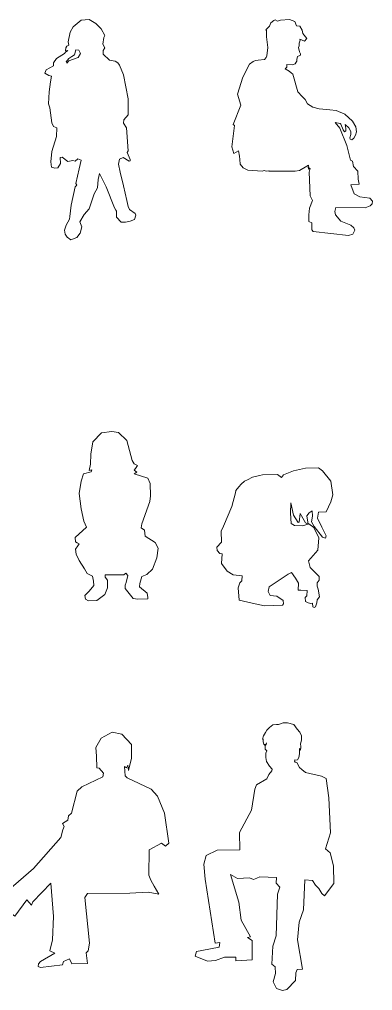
# Model space of a CAD drawing. Header units: millimetres. Extents: x -63086 to 83971, y -129912 to 13382.
# Drawn here: x -53259 to -51313, y -78522 to -73168 of the extents above; entities that cross this region are included whole.
import ezdxf

# ---------------------------------------------------------------- set-up
doc = ezdxf.new("R2010")
doc.units = ezdxf.units.MM
doc.layers.get('0').update_dxf_attribs({"lineweight": 0})
doc.layers.add('展開建具用', color=250, linetype='Continuous', lineweight=9)

# ---------------------------------------------------------------- blocks, each defined once
blk = doc.blocks.new('人物（CAD素材.com）be4be23d')
at = {"color": 0, "linetype": 'ByBlock', "lineweight": -2}
for points in [[(66.3, 904.8), (30.6, 938.7), (30.9, 959.4), (40, 973.2), (29.5, 993.3), (34.5, 1031.4), (40.7, 1041), (21.1, 1079), (-9.7, 1107), (-46, 1129.3), (-89.6, 1126.5), (-134.4, 1088.8), (-150.8, 1059.7), (-160.9, 1006.6), (-158, 987.5), (-168.4, 982.1), (-174.8, 973.9), (-177, 956.5), (-162.6, 958.9), (-177, 950.3), (-182.2, 943.1), (-226.5, 914.5), (-241.5, 890.9), (-242.8, 873.7), (-282.8, 852), (-289.6, 834.3), (-267.8, 820.9), (-253.1, 817.8), (-258.4, 786.9), (-266.9, 731), (-269.2, 664.3), (-263, 643.7), (-251.4, 560.2), (-241.8, 540.6), (-224.5, 533.3), (-226.1, 484.9), (-250.8, 402.8), (-257.3, 345.4), (-253.9, 315.8), (-234.1, 310.5), (-217.5, 312.7), (-204.3, 336.3), (-204.7, 369.9), (-194.3, 370.1), (-162.5, 347.2), (-135.8, 351.6), (-123.3, 348.7), (-108.3, 361.4), (-90.5, 354.6), (-100, 306), (-118.7, 225.9), (-113.9, 215.8), (-122.7, 207), (-144.3, 105.9), (-151.6, 44.3), (-153.9, 28.6), (-172.5, -4.6), (-180.8, -31), (-177.3, -53.1), (-167.5, -70.9), (-146.3, -84.3), (-113.7, -72.1), (-96.2, -47.3), (-86.2, -12.9), (-97.1, 14.9), (-72.4, 54.7), (-46.5, 86.1), (-18.2, 168.6), (0, 201.4), (4.1, 246.9), (11.8, 281.4), (48.7, 207.7), (94.7, 91.3), (101.1, 78.6), (105.8, 74), (104.7, 40.8), (130.6, 13.1), (154.3, 13.1), (180.9, 17.2), (204.8, 28.1), (210.9, 51.7), (207.2, 60), (177.1, 83.3), (169.7, 98.5), (162.1, 131.8), (143, 213.7), (124.5, 288.2), (115.7, 332.8), (122.1, 359.7), (141.5, 368.2), (174.8, 349.2), (179.6, 351.5), (179.5, 357.3), (162.8, 396.4), (169.1, 405.4), (159.8, 532.7), (144.3, 559.2), (145.7, 576.9), (168.9, 603.4), (169, 692.9), (143.4, 824.2), (121.4, 878.2), (111.6, 890.8), (97.4, 900.8)], [(-168.5, 889.9), (-157, 901.1), (-107, 921), (-93.5, 943.2), (-102.4, 960.7), (-119, 962.4), (-125.7, 934.6), (-141.8, 925.8), (-158, 914.7), (-172.2, 897)]]:
    blk.add_lwpolyline(points, close=True, dxfattribs=at)
blk = doc.blocks.new('人物（CAD素材.com）76c904e7')
at = {"color": 0, "linetype": 'ByBlock', "lineweight": -2}
blk.add_lwpolyline([(-89.5, 861.4), (-80.6, 872.1), (-80.6, 885.5), (-50.7, 884.2), (-34.4, 889.6), (-28.5, 899.4), (-24.9, 904.1), (-24.9, 913.9), (-22, 929.2), (-9.1, 935.2), (-4.9, 937.9), (-4.2, 944), (-10, 955.4), (-14.8, 979.3), (-11.7, 988.3), (-11.5, 1004.4), (-7.2, 1019.7), (-9, 1026.3), (17.3, 1014.4), (30, 1030.1), (8.2, 1057.3), (5.2, 1074.4), (-7.6, 1097.4), (-27.4, 1100), (-35.4, 1123.1), (-64.9, 1134.4), (-115.5, 1131.2), (-131.8, 1124.1), (-144.9, 1131.6), (-152.2, 1128), (-167.3, 1116.2), (-176.1, 1097), (-195.4, 1077.2), (-191.3, 1072.6), (-192.3, 1038), (-185.4, 979.6), (-189.5, 934.5), (-194.3, 924.2), (-203.1, 913.7), (-237, 909.8), (-252.1, 907.8), (-265.6, 901.7), (-285.4, 888.5), (-323.3, 815.8), (-351.8, 723.3), (-333.7, 662), (-376.2, 556), (-369, 549.8), (-382.1, 432), (-372.8, 395.3), (-346.4, 409.8), (-340.7, 381.1), (-339.7, 362.2), (-336.4, 336.9), (-320.9, 316), (-294.1, 303.9), (-215.4, 297.9), (-215.1, 297.7), (-204.7, 300.7), (-193.7, 297.7), (-179.7, 299.5), (-177, 297.5), (-34.3, 297.3), (-10.1, 300.9), (30.5, 325.8), (39.4, 331), (37.2, 316.1), (42, 322), (39.6, 309.2), (48.3, 313.7), (43.1, 292.5), (49.3, 162), (61.1, 135.7), (45.2, 94.5), (42.1, 57), (41.9, 20.9), (58.6, 12.6), (58.4, -26.3), (64.9, -34.3), (259.2, -55.9), (283.2, -49.6), (294.7, -28), (289, -15), (271.9, 1), (217.6, 22.5), (188.1, 57), (185.4, 75.1), (190.2, 98.1), (352, 96.7), (378.6, 106.8), (389.4, 117.7), (392.4, 133.1), (377.2, 150), (322.6, 157.2), (291.4, 173.5), (271.9, 221.9), (319.1, 225.8), (313.3, 254.4), (310.4, 297.1), (287.3, 323.7), (282.5, 353.1), (270.4, 357.8), (250, 439.8), (211.7, 535.2), (186.1, 566.8), (213.7, 561.6), (218.2, 557.1), (230.3, 525.3), (237.1, 514.9), (244.7, 519.4), (245, 532.5), (241.6, 555.1), (262, 536.1), (273.4, 517.3), (273.3, 499.6), (266.9, 481.8), (269.5, 474.2), (277.3, 471.4), (289.4, 479.5), (298.2, 495.5), (303.2, 515.3), (300.7, 543.2), (281.6, 572.9), (239.3, 612.9), (191.7, 632.5), (157.6, 636.5), (98.2, 640.7), (63.9, 650.9), (33.6, 669.6), (21.5, 692.2), (5.3, 709.3), (-19.5, 735.5), (-47, 832.1), (-55.9, 840.4), (-66.5, 849.1)], close=True, dxfattribs=at)
blk = doc.blocks.new('人物（CAD素材.com）26f6d133')
at = {"color": 0, "linetype": 'ByBlock', "lineweight": -2}
blk.add_lwpolyline([(327.8, 18.7), (323.9, 42.8), (281.1, 77.9), (283, 95.2), (293.6, 133.6), (322, 145.3), (352.1, 175.6), (376, 238.2), (384.7, 290.2), (367.3, 321.5), (312.3, 357.7), (308.4, 389.5), (290.1, 402.5), (294, 424.1), (337.7, 547.5), (341.6, 578.3), (340, 646.9), (326.9, 676.2), (251.3, 700.1), (265.7, 710.2), (251.2, 721.2), (258.8, 729.2), (270.6, 746), (252, 756.2), (241.3, 773.3), (211.2, 884.5), (164.9, 928.5), (127.9, 933.9), (72.4, 926.9), (23.8, 876.1), (13, 808.2), (11.5, 754.3), (3.1, 718.9), (17.6, 721.9), (15.2, 711.4), (-28.2, 700.7), (-40.8, 659.3), (-51.9, 592.7), (-39.5, 507.8), (-25.6, 440), (-11.7, 406), (-74.1, 349.5), (-71.9, 325.8), (-61.5, 320.9), (-51.8, 314.6), (-59.4, 303), (-72.1, 285.6), (-67.2, 257.8), (-50.9, 222.3), (-22.8, 176.9), (-7.9, 151.5), (21.6, 136.4), (27.6, 109.3), (29, 84.1), (3.9, 53.7), (-20.8, 29), (-16.5, 8.7), (0, 0), (46.5, 1.9), (90, 35.3), (104, 72), (104, 114.6), (92.4, 130.1), (92.4, 143.1), (105.5, 143.1), (195.5, 144.1), (206.6, 153.3), (217.2, 140.4), (208.1, 101.1), (202.3, 86.1), (202.8, 68.7), (245.8, 12.6), (272.4, 8.7), (326.2, 10.6)], close=True, dxfattribs=at)
blk = doc.blocks.new('人物（CAD素材.com）a4c40666')
at = {"color": 0, "linetype": 'ByBlock', "lineweight": -2}
blk.add_lwpolyline([(366.6, 381.1), (341.5, 427.6), (317.6, 477.5), (324.3, 511.5), (365.6, 513.1), (392.1, 567), (402.4, 606.2), (391.1, 681.1), (346.5, 739.6), (323.7, 755.3), (252.4, 753.7), (185.7, 738.8), (131.6, 716.1), (119.8, 701.2), (97.8, 718.6), (14.7, 716.9), (-2.4, 712.6), (-40.3, 702.9), (-67.6, 689.5), (-85, 681.2), (-102.3, 665.7), (-116, 649.8), (-132.1, 631.1), (-134.6, 618.3), (-154.7, 542.9), (-200.2, 432.9), (-211.8, 405.3), (-211.3, 344.9), (-235.8, 317), (-234.9, 300.3), (-220.1, 282.2), (-208, 281.5), (-211.1, 228.3), (-180.5, 186.5), (-146, 165.3), (-96.5, 159.9), (-99.6, 131.8), (-109.8, 121.4), (-118.5, 93.2), (-113.9, 26.2), (-25.5, 5.2), (25.5, -5.2), (125.2, -2.7), (131.1, 6.1), (129.1, 24.3), (93.3, 47.8), (57, 52.3), (47.1, 74.3), (52.5, 99.4), (155.7, 168.5), (175.3, 178.3), (197.4, 147.9), (212.6, 120), (211.6, 80.7), (227, 80.3), (261.2, 78.3), (259.5, 49.9), (250.9, 39.5), (252.4, 18.4), (266.8, 10.5), (281.4, 6.6), (289.7, 8.7), (292.2, -10.5), (299.4, -15.6), (307.9, -10.5), (314.7, 11), (315.6, 27.8), (328.5, 43.4), (322.6, 86.6), (316.2, 103.8), (315.7, 120.9), (328, 135.7), (328, 155.3), (278.2, 206.6), (269.4, 242.9), (320.4, 300.9), (325.1, 369.3), (298.4, 425.9), (270.8, 446.3), (237.8, 435.3), (192.2, 437.7), (172.5, 447.9), (168.6, 505.3), (171, 561.8), (185.5, 493.9), (210.7, 454.6), (217.1, 455.4), (222.9, 502.9), (251.9, 452.6), (267.4, 445.2), (259.2, 489.8), (272.2, 507.6), (288.8, 517.5), (290.6, 489.5), (285.4, 458.4), (300.5, 431.1), (346, 373.2), (362.6, 368)], close=True, dxfattribs=at)
blk = doc.blocks.new('人物（CAD素材.com）1d206d71')
at = {"color": 0, "linetype": 'ByBlock', "lineweight": -2}
blk.add_lwpolyline([(-21.6, 754.2), (-12.3, 737), (-19.7, 718.3), (-30.6, 676.6), (-181.8, 504.6), (-318.8, 386.5), (-413.3, 395.6), (-446.4, 403.3), (-482, 415.7), (-495.6, 397.1), (-328.3, 275), (-307.6, 280), (-306, 258.7), (-283.6, 242.4), (-217.9, 332.4), (-193, 302.8), (-185.7, 321.1), (-85.7, 424.6), (-70.5, 240), (-77.2, 111.5), (-91.9, 50.7), (-63.9, 38.5), (-142.6, -7.9), (-154.3, -20.1), (-154.7, -33.9), (-142.6, -40.6), (-20.7, -24.7), (-16.3, -7.9), (16.3, 7.9), (29.9, -20.2), (115.4, -17.7), (109.5, 41), (120.3, 50.7), (126.6, 94.1), (102.2, 345.5), (116.7, 368.4), (350.1, 369.1), (449.7, 374.5), (509.6, 363.4), (483.5, 408.9), (464.9, 440.4), (454.7, 469.3), (455.6, 608.9), (523.4, 646), (546.5, 628.2), (564.6, 646), (540.9, 809.9), (502.5, 903.5), (467.4, 941.9), (335.3, 1005.1), (323.3, 1015.8), (319.5, 1067.2), (331, 1060.8), (338.5, 1075.2), (342.2, 1046.6), (358.5, 1113.7), (359.2, 1189.9), (304.8, 1246.4), (251.8, 1256.3), (192.5, 1223.8), (162.8, 1173), (166.4, 1125), (168.3, 1060.2), (180.5, 1058), (203.8, 1031.1), (201, 1010.7), (84.5, 955.4), (58.8, 931.1), (28.5, 811.4), (10.8, 796.1), (7.2, 772.8)], close=True, dxfattribs=at)
blk = doc.blocks.new('人物（CAD素材.com）96d37fa4')
at = {"color": 0, "linetype": 'ByBlock', "lineweight": -2}
blk.add_lwpolyline([(114, 1199.5), (95.2, 1216.5), (80.8, 1226.4), (66.7, 1254.1), (57.1, 1255.9), (54.3, 1261.7), (56.1, 1268.3), (59.9, 1267.3), (70.6, 1269.2), (78, 1281.5), (81.6, 1302.3), (81.2, 1319.4), (81.6, 1330.8), (86.8, 1323.1), (88.6, 1336.3), (89.6, 1345), (87.5, 1356), (93.1, 1380.1), (93, 1401.6), (83.8, 1422.3), (68.2, 1438.8), (49.7, 1463.2), (15.9, 1472.2), (-7.9, 1473.5), (-34.2, 1463.6), (-45.1, 1464.2), (-65.1, 1461.6), (-84, 1447.2), (-98.6, 1432.1), (-106, 1419), (-117.4, 1401.1), (-122.6, 1382.1), (-118.7, 1382.3), (-118.1, 1369.1), (-114.6, 1356.2), (-107.9, 1348.2), (-109.2, 1354.1), (-104.8, 1356.2), (-100.5, 1362.3), (-101.5, 1354.2), (-107.9, 1348.2), (-108.1, 1339.5), (-106.9, 1328), (-98, 1319.2), (-103.8, 1305.6), (-104.3, 1281.6), (-99.6, 1259.4), (-84.5, 1234.9), (-69.5, 1217.2), (-70.4, 1208.4), (-87.1, 1188), (-98.3, 1165.2), (-155.4, 1130.4), (-164.9, 1107.2), (-182.5, 991.5), (-249.2, 868.2), (-246.6, 773.7), (-372.6, 770.2), (-432.3, 742.5), (-444.9, 694.2), (-438.6, 611.4), (-383.2, 257.8), (-357.4, 262), (-361.6, 236.2), (-456.3, 217.8), (-486.8, 212.5), (-493.7, 186.8), (-425.3, 159.4), (-382.1, 163.6), (-332.1, 180.5), (-269.5, 180.5), (-269.5, 161.5), (-178.5, 166.3), (-178.5, 273), (-205.3, 288.8), (-188, 294), (-240.6, 385.8), (-252.4, 484.3), (-299.5, 637.5), (-259.9, 615.6), (-193.4, 618.1), (-172.6, 609.1), (-153.1, 616.5), (-137.3, 623.8), (-45.6, 619.6), (-47, 589.8), (-27.7, 567.5), (-40.3, 528), (-46.8, 298.9), (-66.2, 241.6), (-71.3, 142.9), (-51.9, 128.6), (-51.1, 90.6), (-63.7, 45.1), (-44.3, 8), (-12.2, -3), (12.2, 3), (60.3, 51.9), (61.2, 94.9), (68, 112.7), (98.6, 115.4), (70.1, 276.2), (78.9, 373.8), (103.4, 443), (110.1, 606.7), (154, 603), (168.8, 577.6), (188.3, 560.6), (205, 532.2), (218.4, 519), (271.4, 586.5), (269.1, 685.3), (250.8, 755.6), (224.3, 777.6), (251.8, 866.5), (243.3, 1060.4), (227.9, 1165.3), (202, 1179.4)], close=True, dxfattribs=at)

msp = doc.modelspace()

# ---------------------------------------------------------------- block references
at = {"layer": '展開建具用', "ltscale": 10}
for name, p in [('人物（CAD素材.com）be4be23d', (-52828.9573, -74298.5515)), ('人物（CAD素材.com）76c904e7', (-51705.583, -74302.772)), ('人物（CAD素材.com）26f6d133', (-52878.407, -76373.7497)), ('人物（CAD素材.com）a4c40666', (-51934.6462, -76395.4812)), ('人物（CAD素材.com）96d37fa4', (-51797.2554, -78519.0012)), ('人物（CAD素材.com）1d206d71', (-53000.1534, -78354.4534))]:
    msp.add_blockref(name, p, dxfattribs=at)

doc.saveas('drawing.dxf')
